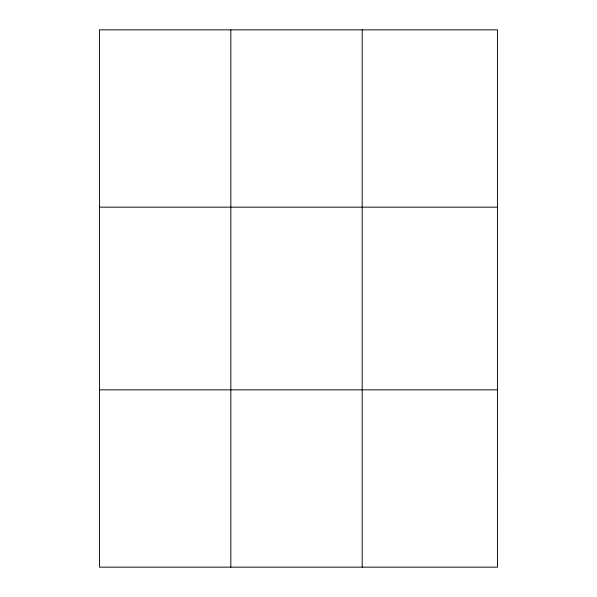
<?xml version="1.0" encoding="UTF-8"?>
<svg xmlns="http://www.w3.org/2000/svg" width="597" height="597" viewBox="0 0 597 597"><rect width="100%" height="100%" fill="white"/><g stroke="black" fill="none" stroke-linecap="round" stroke-linejoin="round"><path stroke-width="0.9" d="M230.83 29.85L230.83 567.15M362.192 29.85L362.192 567.15M99.468 207.159L497.532 207.159M99.468 389.841L497.532 389.841M497.532 478.495L497.532 567.15L99.468 567.15L99.468 29.85L497.532 29.85L497.532 478.495"/></g></svg>
